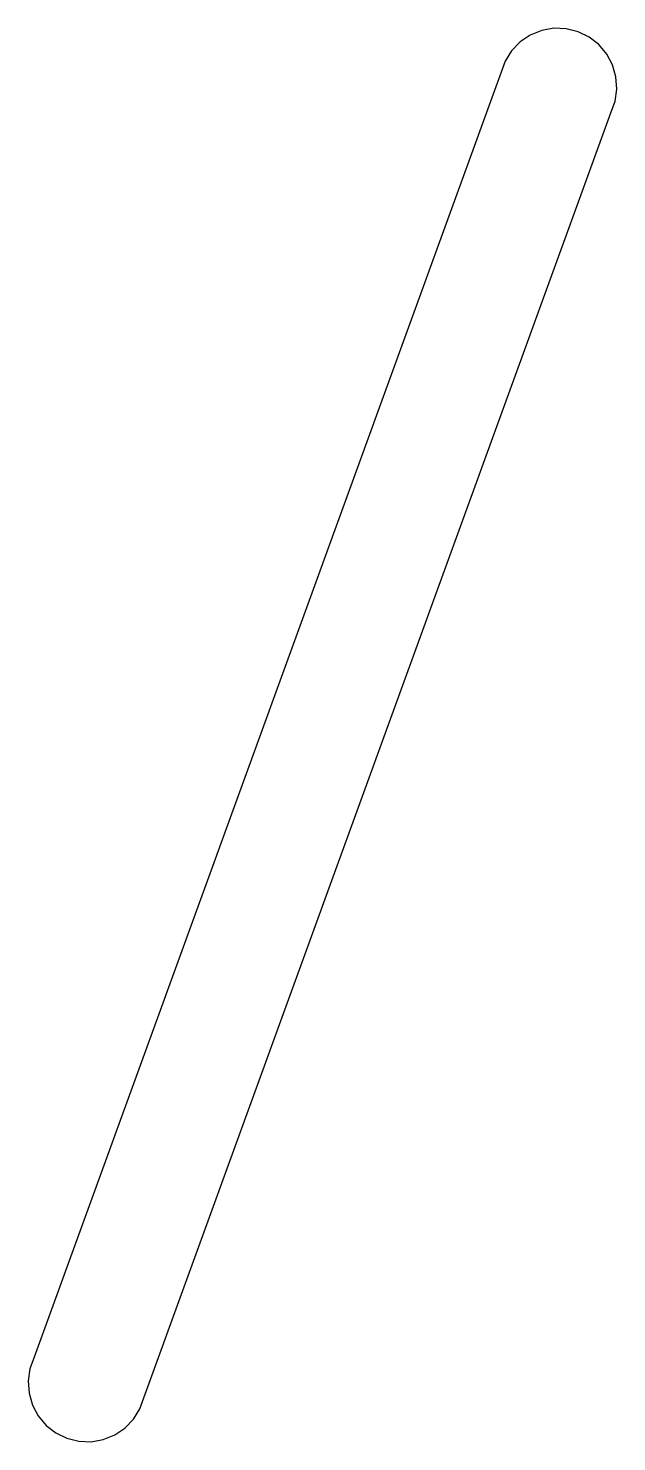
# Model space of a CAD drawing. Header units: metres. Extents: x -5 to 45, y -5 to 115.
import ezdxf

# ---------------------------------------------------------------- set-up
doc = ezdxf.new("R2010")
doc.units = ezdxf.units.M

msp = doc.modelspace()

# ---------------------------------------------------------------- linework, layer by layer
for p, q in [((37.6513, 114.414), (36.7849, 113.829)), ((38.6204, 114.806), (37.6513, 114.414)), ((39.6497, 114.988), (38.6204, 114.806)), ((40.6944, 114.952), (39.6497, 114.988)), ((41.7087, 114.699), (40.6944, 114.952)), ((42.6483, 114.241), (41.7087, 114.699)), ((43.4722, 113.598), (42.6483, 114.241)), ((36.059, 113.077), (35.5054, 112.191)), ((36.7849, 113.829), (36.059, 113.077)), ((44.1444, 112.797), (43.4722, 113.598)), ((44.6354, 111.874), (44.1444, 112.797)), ((35.5054, 112.191), (-4.49461, 2.19052)), ((44.9238, 110.87), (44.6354, 111.874)), ((44.997, 109.827), (44.9238, 110.87)), ((44.8518, 108.792), (44.997, 109.827)), ((44.4946, 107.809), (44.8518, 108.792)), ((4.49461, -2.19052), (44.4946, 107.809)), ((-4.85182, 1.20818), (-4.99699, 0.173019)), ((-4.49461, 2.19052), (-4.85182, 1.20818)), ((-4.99699, 0.173019), (-4.92378, -0.86969)), ((-4.92378, -0.86969), (-4.63536, -1.87439)), ((-4.63536, -1.87439), (-4.14436, -2.79718)), ((3.94095, -3.07713), (4.49461, -2.19052)), ((-4.14436, -2.79718), (-3.47223, -3.59772)), ((-3.47223, -3.59772), (-2.64835, -4.24101)), ((3.21506, -3.82927), (3.94095, -3.07713)), ((-2.64835, -4.24101), (-1.70871, -4.69896)), ((-1.70871, -4.69896), (-0.694397, -4.95154)), ((1.37961, -4.80589), (2.34865, -4.41403)), ((2.34865, -4.41403), (3.21506, -3.82927)), ((-0.694397, -4.95154), (0.350235, -4.98772)), ((0.350235, -4.98772), (1.37961, -4.80589))]:
    msp.add_line(p, q)

doc.saveas('drawing.dxf')
